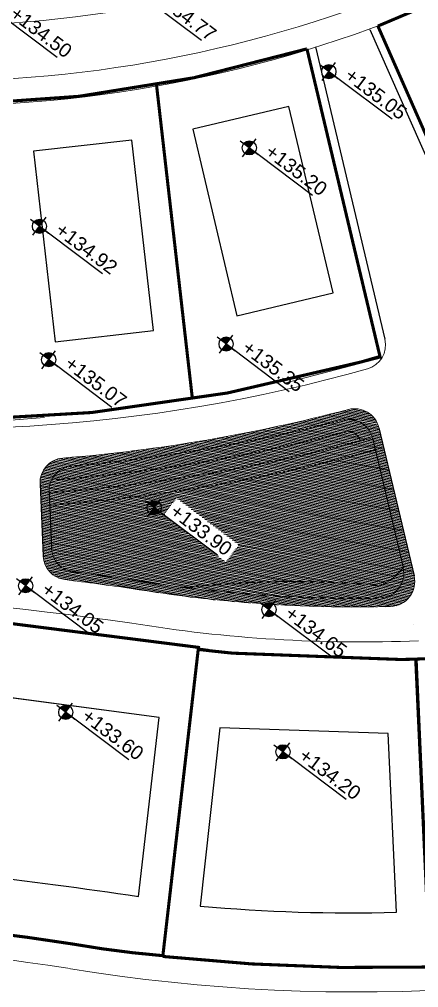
# Model space of a CAD drawing. Header units: inches. Extents: x 2 to 806, y 2 to 666.
# Drawn here: x 308 to 340.3, y 249.7 to 328 of the extents above; entities that cross this region are included whole.
import ezdxf
from ezdxf.enums import TextEntityAlignment as Align

# ---------------------------------------------------------------- set-up
doc = ezdxf.new("R2010")
doc.units = ezdxf.units.IN
doc.header["$MEASUREMENT"] = 0
for name, pattern in [('ACAD_ISO04W100', [30, 24, -3, 0, -3]), ('DASHED', [0.75, 0.5, -0.25]), ('DASHED2', [0.375, 0.25, -0.125])]:
    doc.linetypes.add(name, pattern=pattern)
for name, color, linetype in [('.', 7, 'Continuous'), ('ASPHALT', 4, 'Continuous'), ('CL', 1, 'ACAD_ISO04W100'), ('comments', 1, 'Continuous'), ('ELV2', 4, 'Continuous'), ('Land line', 210, 'Continuous'), ('pathway levels', 250, 'Continuous'), ('PAVEMENT', 2, 'Continuous'), ('set pack', 253, 'DASHED2'), ('V-NODE-TEXT', 11, 'Continuous'), ('Water Surface Level', 10, 'Continuous')]:
    doc.layers.add(name, color=color, linetype=linetype)
doc.styles.add('SDC-TEXT', font='arial.ttf')
pattern_1 = [(349.850078208, (-1019091.39202, 51543.46572), (0.022028057086, 0.123043751166), [])]

# ---------------------------------------------------------------- blocks, each defined once
blk = doc.blocks.new('*U234')
for points in [[(0, 1.02, 0.414214), (-1.02, 0), (0, 0)], [(0, -1.02, 0.414214), (1.02, 0), (0, 0)]]:
    blk.add_hatch(color=256).paths.add_polyline_path(points)
for p, q in [((0, -1.62), (0, 1.62)), ((1.62, 0), (-1.62, 0)), ((0, 0), (1.62, 0)), ((11.38, 0), (1.62, 0))]:
    blk.add_line(p, q)
blk.add_circle((0, 0), 1.02)
at = {"style": 'SDC-TEXT'}
blk.add_attdef('LEVEL', text='', height=2, dxfattribs=at).set_placement((2.24, 2.53), align=Align.TOP_LEFT)
blk.add_attdef('T.O.C.', (2.24, -2.56), '', height=2, dxfattribs=at)
blk = doc.blocks.new('*U237')
for points in [[(0, 1.02, 0.414214), (-1.02, 0), (0, 0)], [(0, -1.02, 0.414214), (1.02, 0), (0, 0)]]:
    blk.add_hatch(color=256).paths.add_polyline_path(points)
for p, q in [((0, -1.62), (0, 1.62)), ((1.62, 0), (-1.62, 0)), ((0, 0), (1.62, 0)), ((11.38, 0), (1.62, 0))]:
    blk.add_line(p, q)
blk.add_circle((0, 0), 1.02)
at = {"style": 'SDC-TEXT'}
blk.add_attdef('LEVEL', text='', height=2, dxfattribs=at).set_placement((2.24, 2.53), align=Align.TOP_LEFT)
blk.add_attdef('T.O.C.', (2.24, -2.56), '', height=2, dxfattribs=at)
blk = doc.blocks.new('*U374')
for points in [[(0, 1.02, 0.414214), (-1.02, 0), (0, 0)], [(0, -1.02, 0.414214), (1.02, 0), (0, 0)]]:
    blk.add_hatch(color=256).paths.add_polyline_path(points)
for p, q in [((0, -1.62), (0, 1.62)), ((1.62, 0), (-1.62, 0)), ((0, 0), (1.62, 0)), ((11.38, 0), (1.62, 0))]:
    blk.add_line(p, q)
blk.add_circle((0, 0), 1.02)
at = {"style": 'SDC-TEXT'}
blk.add_attdef('LEVEL', text='', height=2, dxfattribs=at).set_placement((2.24, 2.53), align=Align.TOP_LEFT)
blk.add_attdef('T.O.C.', (2.24, -2.56), '', height=2, dxfattribs=at)
blk = doc.blocks.new('*U372')
for points in [[(0, 1.02, 0.414214), (-1.02, 0), (0, 0)], [(0, -1.02, 0.414214), (1.02, 0), (0, 0)]]:
    blk.add_hatch(color=256).paths.add_polyline_path(points)
for p, q in [((0, -1.62), (0, 1.62)), ((1.62, 0), (-1.62, 0)), ((0, 0), (1.62, 0)), ((11.38, 0), (1.62, 0))]:
    blk.add_line(p, q)
blk.add_circle((0, 0), 1.02)
at = {"style": 'SDC-TEXT'}
blk.add_attdef('LEVEL', text='', height=2, dxfattribs=at).set_placement((2.24, 2.53), align=Align.TOP_LEFT)
blk.add_attdef('T.O.C.', (2.24, -2.56), '', height=2, dxfattribs=at)
blk = doc.blocks.new('*U370')
for points in [[(0, 1.02, 0.414214), (-1.02, 0), (0, 0)], [(0, -1.02, 0.414214), (1.02, 0), (0, 0)]]:
    blk.add_hatch(color=256).paths.add_polyline_path(points)
for p, q in [((0, -1.62), (0, 1.62)), ((1.62, 0), (-1.62, 0)), ((0, 0), (1.62, 0)), ((11.38, 0), (1.62, 0))]:
    blk.add_line(p, q)
blk.add_circle((0, 0), 1.02)
at = {"style": 'SDC-TEXT'}
blk.add_attdef('LEVEL', text='', height=2, dxfattribs=at).set_placement((2.24, 2.53), align=Align.TOP_LEFT)
blk.add_attdef('T.O.C.', (2.24, -2.56), '', height=2, dxfattribs=at)
blk = doc.blocks.new('*U371')
for points in [[(0, 1.02, 0.414214), (-1.02, 0), (0, 0)], [(0, -1.02, 0.414214), (1.02, 0), (0, 0)]]:
    blk.add_hatch(color=256).paths.add_polyline_path(points)
for p, q in [((0, -1.62), (0, 1.62)), ((1.62, 0), (-1.62, 0)), ((0, 0), (1.62, 0)), ((11.38, 0), (1.62, 0))]:
    blk.add_line(p, q)
blk.add_circle((0, 0), 1.02)
at = {"style": 'SDC-TEXT'}
blk.add_attdef('LEVEL', text='', height=2, dxfattribs=at).set_placement((2.24, 2.53), align=Align.TOP_LEFT)
blk.add_attdef('T.O.C.', (2.24, -2.56), '', height=2, dxfattribs=at)
blk = doc.blocks.new('*U165')
for points in [[(0, 1.02, 0.414214), (-1.02, 0), (0, 0)], [(0, -1.02, 0.414214), (1.02, 0), (0, 0)]]:
    blk.add_hatch(color=256).paths.add_polyline_path(points)
for p, q in [((0, -1.62), (0, 1.62)), ((1.62, 0), (-1.62, 0)), ((0, 0), (1.62, 0)), ((11.38, 0), (1.62, 0))]:
    blk.add_line(p, q)
blk.add_circle((0, 0), 1.02)
at = {"style": 'SDC-TEXT'}
blk.add_attdef('LEVEL', text='', height=2, dxfattribs=at).set_placement((2.24, 2.53), align=Align.TOP_LEFT)
blk.add_attdef('T.O.C.', (2.24, -2.56), '', height=2, dxfattribs=at)
blk = doc.blocks.new('*U166')
for points in [[(0, 1.02, 0.414214), (-1.02, 0), (0, 0)], [(0, -1.02, 0.414214), (1.02, 0), (0, 0)]]:
    blk.add_hatch(color=256).paths.add_polyline_path(points)
for p, q in [((0, -1.62), (0, 1.62)), ((1.62, 0), (-1.62, 0)), ((0, 0), (1.62, 0)), ((11.38, 0), (1.62, 0))]:
    blk.add_line(p, q)
blk.add_circle((0, 0), 1.02)
at = {"style": 'SDC-TEXT'}
blk.add_attdef('LEVEL', text='', height=2, dxfattribs=at).set_placement((2.24, 2.53), align=Align.TOP_LEFT)
blk.add_attdef('T.O.C.', (2.24, -2.56), '', height=2, dxfattribs=at)
blk = doc.blocks.new('*U187')
for points in [[(0, 1.02, 0.414214), (-1.02, 0), (0, 0)], [(0, -1.02, 0.414214), (1.02, 0), (0, 0)]]:
    blk.add_hatch(color=256).paths.add_polyline_path(points)
for p, q in [((0, -1.62), (0, 1.62)), ((1.62, 0), (-1.62, 0)), ((0, 0), (1.62, 0)), ((11.38, 0), (1.62, 0))]:
    blk.add_line(p, q)
blk.add_circle((0, 0), 1.02)
at = {"style": 'SDC-TEXT'}
blk.add_attdef('LEVEL', text='', height=2, dxfattribs=at).set_placement((2.24, 2.53), align=Align.TOP_LEFT)
blk.add_attdef('T.O.C.', (2.24, -2.56), '', height=2, dxfattribs=at)
blk = doc.blocks.new('*U188')
for points in [[(0, 1.02, 0.414214), (-1.02, 0), (0, 0)], [(0, -1.02, 0.414214), (1.02, 0), (0, 0)]]:
    blk.add_hatch(color=256).paths.add_polyline_path(points)
for p, q in [((0, -1.62), (0, 1.62)), ((1.62, 0), (-1.62, 0)), ((0, 0), (1.62, 0)), ((11.38, 0), (1.62, 0))]:
    blk.add_line(p, q)
blk.add_circle((0, 0), 1.02)
at = {"style": 'SDC-TEXT'}
blk.add_attdef('LEVEL', text='', height=2, dxfattribs=at).set_placement((2.24, 2.53), align=Align.TOP_LEFT)
blk.add_attdef('T.O.C.', (2.24, -2.56), '', height=2, dxfattribs=at)
blk = doc.blocks.new('*U224')
for points in [[(0, 1.02, 0.414214), (-1.02, 0), (0, 0)], [(0, -1.02, 0.414214), (1.02, 0), (0, 0)]]:
    blk.add_hatch(color=256).paths.add_polyline_path(points)
for p, q in [((0, -1.62), (0, 1.62)), ((1.62, 0), (-1.62, 0)), ((0, 0), (1.62, 0)), ((11.38, 0), (1.62, 0))]:
    blk.add_line(p, q)
blk.add_circle((0, 0), 1.02)
at = {"style": 'SDC-TEXT'}
blk.add_attdef('LEVEL', text='', height=2, dxfattribs=at).set_placement((2.24, 2.53), align=Align.TOP_LEFT)
blk.add_attdef('T.O.C.', (2.24, -2.56), '', height=2, dxfattribs=at)
blk = doc.blocks.new('*U117')
for points in [[(0, 1.02, 0.414214), (-1.02, 0), (0, 0)], [(0, -1.02, 0.414214), (1.02, 0), (0, 0)]]:
    blk.add_hatch(color=256).paths.add_polyline_path(points)
for p, q in [((0, -1.62), (0, 1.62)), ((1.62, 0), (-1.62, 0)), ((0, 0), (1.62, 0)), ((11.38, 0), (1.62, 0))]:
    blk.add_line(p, q)
blk.add_circle((0, 0), 1.02)
at = {"style": 'SDC-TEXT'}
blk.add_attdef('LEVEL', text='', height=2, dxfattribs=at).set_placement((2.24, 2.53), align=Align.TOP_LEFT)
blk.add_attdef('T.O.C.', (2.24, -2.56), '', height=2, dxfattribs=at)

msp = doc.modelspace()

# ---------------------------------------------------------------- hatches: boundary and pattern name
at = {"layer": '.', "linetype": 'ByBlock', "true_color": 0x136734, "transparency": 33554633}
h = msp.add_hatch(dxfattribs=at)
h.set_pattern_fill('ANSI31', color=116, angle=-55.14992)
h.set_pattern_definition(pattern_1)
h.paths.add_polyline_path([(427.728, 383.065, -0.410972), (429.362, 383.885), (432.202, 382.961, -0.324759), (433.583, 381.059), (433.583, 375.519), (434.283, 374.992), (434.283, 381.567, 0.324759), (432.902, 383.469), (429.578, 384.551, 0.410972), (427.065, 383.289, -0.079504), (407.431, 345.984, 0.401201), (407.762, 343.239), (422.61, 331.04, 0.467957), (425.627, 331.613, 0.045452), (430.668, 342.993), (430.078, 343.436, -0.043108), (425.432, 332.713, -0.47204), (422.402, 332.117), (408.722, 343.356, -0.399774), (408.386, 346.093, 0.078266)])
h.paths.add_polyline_path([(430.078, 343.436), (430.668, 342.993, 0.034896), (433.093, 352.244), (432.468, 352.714, -0.035319)], flags=17)
h.paths.add_polyline_path([(432.468, 352.714), (433.093, 352.244, 0.018971), (433.864, 357.39), (433.212, 357.88, -0.019225)], flags=17)
h.paths.add_polyline_path([(434.284, 364.973), (434.283, 374.992), (433.583, 375.519), (433.584, 364.973, -0.026168), (433.212, 357.88), (433.864, 357.39, 0.027698)], flags=17)
h.paths.add_polyline_path([(419.635, 322.601, 0.394498), (419.401, 325.322), (404.391, 338.85, 0.42008), (401.54, 338.673, -0.052862), (380.99, 319.466, 0.387662), (380.494, 316.816), (392.168, 297.967, 0.417214), (394.939, 297.331, 0.044083), (410.552, 309.271, 0.215549), (411.364, 311.164), (411.327, 313.062, -0.216435), (411.818, 314.201, 0.041892)])
h.paths.add_polyline_path([(411.347, 314.719, 0.216435), (410.627, 313.048), (410.664, 311.15, -0.215549), (410.079, 309.787, -0.042456), (395.172, 298.31, -0.41922), (392.39, 298.939), (381.425, 316.643, -0.386313), (381.913, 319.287, 0.050369), (401.607, 337.684, -0.418646), (404.451, 337.853), (418.444, 325.242, -0.397367), (418.666, 322.506, -0.039407)], flags=16)
h.paths.add_polyline_path([(411.125, 316.918, -1), (410.467, 317.863, -1)], flags=0)
h.paths.add_polyline_path([(401.541, 318.926, -1), (400.882, 319.871, -1)], flags=0)
h.paths.add_polyline_path([(401.845, 304.153, -1), (401.186, 305.098, -1)], flags=0)
h.paths.add_polyline_path([(387.784, 295.564), (376.543, 313.958, 0.429304), (373.708, 314.566, -0.04234), (350.592, 301.478, 0.409784), (349.597, 298.853), (352.595, 292.057), (353.219, 292.377), (350.515, 298.506, -0.408525), (351.502, 301.127, 0.040105), (373.501, 313.578, -0.42517), (376.319, 312.981), (380.433, 306.321), (380.4, 306.304), (386.796, 295.839, -0.435676), (386.006, 293.018, -0.06497), (358.988, 283.275, -0.357132), (356.728, 284.421), (353.219, 292.377), (352.595, 292.057), (356.318, 283.616, 0.355564), (358.567, 282.467, 0.068008), (387.007, 292.749, 0.433564)])
h.paths.add_polyline_path([(337.053, 294.979, 0.420899), (334.6, 296.451, -0.043886), (311.472, 292.519, 0.403744), (309.635, 290.436), (309.897, 284.588, 0.365865), (311.65, 282.693, -0.004541), (316.999, 281.982, 0.047461), (338.008, 280.524, 0.476459), (339.903, 282.986)])
h.paths.add_polyline_path([(339.022, 283.667, -0.478903), (337.111, 281.205, -0.045484), (317.106, 282.674, 0.004054), (312.319, 283.315, -0.365375), (310.57, 285.21), (310.365, 289.795, -0.402307), (312.192, 291.877, 0.041335), (334.095, 295.597, -0.419357), (336.537, 294.122)], flags=16)
h.paths.add_polyline_path([(319.201, 288.035, -1), (318.542, 288.98, -1)], flags=0)
h.paths.add_polyline_path([(303.64, 285.576), (304.053, 289.901, 0.445446), (302.042, 292.091, -0.039936), (280.738, 293.577), (271.304, 294.998, 0.464849), (269.007, 292.98), (269.131, 286.871, 0.412256), (271.157, 284.912, -0.025543), (301.472, 283.774, 0.412256)])
h.paths.add_polyline_path([(300.846, 284.532, 0.024382), (271.839, 285.621, -0.41165), (269.816, 287.58), (269.724, 292.164, -0.464849), (272.021, 294.182), (280.634, 292.885, 0.038511), (301.283, 291.385, -0.443741), (303.282, 289.195), (303.009, 286.334, -0.411578)], flags=16)
h.paths.add_polyline_path([(281.373, 289.713, -1), (280.715, 290.658, -1)], flags=0)
h.paths.add_polyline_path([(411.568, 316.799), (416.602, 313.012), (417.639, 314.39), (412.605, 318.177)], flags=24)
h.paths.add_polyline_path([(402.288, 304.034), (407.322, 300.246), (408.358, 301.624), (403.325, 305.412)], flags=9)
h.paths.add_polyline_path([(401.984, 318.807), (407.018, 315.019), (408.055, 316.397), (403.021, 320.185)], flags=8)
h.paths.add_polyline_path([(373.268, 287.221), (375.48, 281.553), (378.231, 282.626), (376.019, 288.294)], flags=9)
edge = h.paths.add_edge_path()
edge.add_line((384.612, 287.186), (380.224, 290.488))
edge = h.paths.add_edge_path(flags=17)
edge.add_arc((379.495, 291.036), 0.576, -55.14992, 304.85008)
edge = h.paths.add_edge_path(flags=17)
edge.add_line((380.224, 290.488), (378.766, 291.585))
edge = h.paths.add_edge_path(flags=17)
edge.add_line((379.495, 291.036), (380.224, 290.488))
edge = h.paths.add_edge_path(flags=17)
edge.add_line((378.947, 290.307), (380.044, 291.765))
h.paths.add_polyline_path([(380.268, 290.445), (385.301, 286.657), (386.338, 288.035), (381.304, 291.823)], flags=9)
h.paths.add_polyline_path([(319.644, 287.916), (324.678, 284.129), (325.714, 285.507), (320.681, 289.294)], flags=8)
h.paths.add_polyline_path([(283.959, 297.947), (283.203, 291.91), (286.133, 291.543), (286.889, 297.58)], flags=24)
h.paths.add_polyline_path([(281.816, 289.594), (286.85, 285.806), (287.887, 287.184), (282.853, 290.972)], flags=8)
h = msp.add_hatch(dxfattribs=at)
h.set_pattern_fill('ANSI31', color=116, angle=-55.14992)
h.set_pattern_definition(pattern_1)
h.paths.add_polyline_path([(263.375, 286.7), (263.063, 294.597, 0.359882), (261.362, 296.496), (242.44, 299.346, 0.475052), (240.145, 297.261), (240.807, 284.94, 0.43336), (243.041, 283.061, -0.005145), (248.601, 283.665, -0.059499), (248.703, 283.756, -0.326149), (249.382, 283.741, -0.01116), (261.478, 284.623, 0.410927)])
h.paths.add_polyline_path([(260.747, 285.289, 0.014382), (243.669, 283.967, -0.429706), (241.459, 285.849), (240.89, 296.441, -0.475052), (243.185, 298.526), (260.686, 295.89, -0.359882), (262.386, 293.991), (262.648, 287.366, -0.411578)], flags=16)
h.paths.add_polyline_path([(249.897, 294.481, -0.043954), (249.819, 294.416, -1), (249.161, 295.362, -0.852648), (249.95, 294.543), (250.066, 294.456)], flags=0)
h.paths.add_polyline_path([(235.258, 284.084), (234.539, 298.911, 0.357349), (232.839, 300.792), (208.407, 304.472, 0.400744), (206.147, 302.883), (201.325, 278.559, 0.549309), (203.768, 276.228, -0.025537), (233.541, 282.007, 0.387473)])
h.paths.add_polyline_path([(232.815, 282.61, 0.024085), (204.661, 277.169, -0.548195), (202.225, 279.501), (206.704, 302.092, -0.400744), (208.964, 303.68), (232.168, 300.185, -0.357349), (233.867, 298.305), (234.528, 284.687, -0.386861)], flags=16)
h.paths.add_polyline_path([(216.32, 290.223, -1), (215.662, 291.168, -1)], flags=0)
h.paths.add_polyline_path([(190.541, 276.048), (181.25, 289.44, -0.02986), (180.58, 290.541, 0.031271), (180.675, 289.041), (190.907, 274.293, 0.662097), (194.512, 275.044), (200.111, 303.289, 0.414214), (198.538, 305.639), (191.884, 306.959, 0.01271), (191.783, 306.976, 0.655962), (180.675, 289.041, -0.179795), (179.397, 296.857, -0.422389), (191.682, 306.283, -0.01271), (191.747, 306.272), (197.715, 305.089, -0.414214), (199.288, 302.738), (194.146, 276.8, -0.662097)])
h.paths.add_polyline_path([(367.809, 211.193), (379.765, 194.026, 0.414352), (382.55, 193.528), (391.27, 199.607), (390.87, 200.181), (382.724, 194.503, -0.414352), (379.939, 195), (368.998, 210.711, -0.541229), (370.252, 213.816, 0.069063), (417.362, 230.094, -0.373736), (419.907, 229.458), (423.008, 225.028, -0.414783), (422.513, 222.241), (395.792, 203.612), (396.192, 203.038), (423.489, 222.068, 0.414783), (423.983, 224.855), (420.131, 230.358, 0.374686), (417.58, 230.991, -0.071377), (369.075, 214.3, 0.543066)])
h.paths.add_polyline_path([(216.763, 290.104), (221.797, 286.317), (222.834, 287.694), (217.8, 291.482)], flags=8)
edge = h.paths.add_edge_path(flags=17)
edge.add_line((400.253, 208.792), (395.864, 212.094))
edge = h.paths.add_edge_path(flags=17)
edge.add_arc((395.135, 212.643), 0.576, -55.14992, 304.85008)
edge = h.paths.add_edge_path(flags=17)
edge.add_line((395.864, 212.094), (394.406, 213.191))
edge = h.paths.add_edge_path(flags=17)
edge.add_line((395.135, 212.643), (395.864, 212.094))
edge = h.paths.add_edge_path(flags=17)
edge.add_line((394.587, 211.914), (395.684, 213.372))
h.paths.add_polyline_path([(395.908, 212.052), (400.941, 208.264), (401.978, 209.642), (396.945, 213.429)], flags=25)
h.paths.add_polyline_path([(399.422, 214.163), (402.902, 209.172), (405.325, 210.861), (401.845, 215.852)], flags=25)
at = {"layer": '.', "linetype": 'ByBlock', "transparency": 33554633}
h = msp.add_hatch(dxfattribs=at)
h.set_pattern_fill('ANSI31', color=34, angle=-55.14992)
h.set_pattern_definition(pattern_1)
h.paths.add_polyline_path([(336.757, 293.197), (336.537, 294.122, 0.006213), (336.525, 294.17, -0.048673), (310.368, 289.728), (310.412, 288.728, 0.048663)])
h.paths.add_polyline_path([(335.559, 293.911, 0.413142), (334.343, 294.628, -0.044522), (310.557, 290.744, 0.122895), (310.365, 289.795), (310.368, 289.728, 0.046838)])
h.paths.add_polyline_path([(334.343, 294.628, -0.413142), (335.559, 293.911, 0.00183), (336.525, 294.17, 0.412071), (334.095, 295.597, -0.041335), (312.192, 291.877, 0.266248), (310.557, 290.744, 0.044522)])
at = {"layer": '.', "linetype": 'ByBlock', "true_color": 0x105689, "transparency": 33554633}
h = msp.add_hatch(dxfattribs=at)
h.set_pattern_fill('ANSI31', color=146, angle=-55.14992)
h.set_pattern_definition(pattern_1)
edge = h.paths.add_edge_path()
edge.add_line((336.757, 293.197), (339.022, 283.667))
edge.add_arc((335.564, 286.224), 4.301, -69.1647, -36.48357, ccw=False)
edge.add_arc((330.269, 186.085), 96.362, 85.9385, 95.34439)
edge.add_arc((281.451, 36.117), 249.118, 80.79693, 82.88211)
edge.add_arc((312.568, 285.299), 2, 182.56668, 262.85077, ccw=False)
edge.add_line((310.57, 285.21), (310.412, 288.728))
edge.add_arc((300.681, 425.984), 137.6, 274.05537, 285.19926)
edge = h.paths.add_edge_path(flags=16)
edge.add_arc((318.871, 288.508), 0.576, -55.14992, 304.85008)
h.paths.add_polyline_path([(319.644, 287.916), (324.678, 284.129), (325.714, 285.507), (320.681, 289.294)], flags=16)
at = {"layer": '.', "linetype": 'ByBlock', "transparency": 33554633}
h = msp.add_hatch(dxfattribs=at)
h.set_pattern_fill('ANSI31', color=34, angle=-55.14992)
h.set_pattern_definition(pattern_1)
h.paths.add_polyline_path([(337.112, 281.205, 0.478796), (339.022, 283.667, -0.143573), (337.094, 282.205, 0.052506), (321.434, 282.045, 0.035571)])
edge = h.paths.add_edge_path()
edge.add_line((323.989, 284.657), (319.6, 287.959))
edge = h.paths.add_edge_path()
edge.add_arc((318.871, 288.508), 0.576, 0, 360)
edge = h.paths.add_edge_path()
edge.add_line((319.6, 287.959), (318.142, 289.056))
edge = h.paths.add_edge_path()
edge.add_line((318.871, 288.508), (319.6, 287.959))
edge = h.paths.add_edge_path()
edge.add_line((318.323, 287.779), (319.42, 289.237))
h.paths.add_polyline_path([(319.644, 287.916), (324.678, 284.129), (325.714, 285.507), (320.681, 289.294)], flags=9)

# ---------------------------------------------------------------- linework, layer by layer
at = {"layer": 'ASPHALT', "lineweight": 0}
for centre, radius, start, end in [((300.681, 425.984), 103, 261.43429, 0.00192), ((335.159, 391.765), 142.421, 260.61401, 313.96708), ((335.165, 391.671), 151.329, 260.60536, 311.27825), ((275.19, 13.236), 240.834, 81.23648, 106.08774)]:
    msp.add_arc(centre, radius, start, end, dxfattribs=at)
at = {"layer": 'CL', "lineweight": 0, "ltscale": 5}
for centre, radius, start, end in [((300.681, 425.984), 98.5, 261.43429, 0.00192), ((335.165, 391.671), 146.829, 260.60536, 313.21945)]:
    msp.add_arc(centre, radius, start, end, dxfattribs=at)
at = {"layer": 'comments', "color": 3, "linetype": 'ByBlock'}
for p, q in [((336.98, 327.458), (347.305, 304.051)), ((336.34, 327.175), (346.151, 304.932)), ((331.917, 325.776), (337.538, 302.125)), ((331.236, 325.614), (337.208, 300.484)), ((337.053, 294.979), (339.903, 282.986)), ((336.537, 294.122), (339.022, 283.667))]:
    msp.add_line(p, q, dxfattribs=at)
for points in [[(329.773, 320.958), (321.99, 319.109), (325.574, 304.029), (333.357, 305.878)], [(317.056, 318.239), (309.109, 317.33), (310.871, 301.93), (318.819, 302.84)]]:
    msp.add_lwpolyline(points, close=True, dxfattribs=at)
for points in [[(319.286, 271.529), (305.686, 273.348), (304.177, 258.868, -0.006395), (317.613, 257.069)], [(337.814, 270.241), (324.19, 270.707), (322.603, 256.295, 0.029583), (338.477, 255.788)]]:
    msp.add_lwpolyline(points, format="xyb", close=True, dxfattribs=at)
at = {"layer": 'comments', "color": 3, "linetype": 'ByBlock', "lineweight": 0}
for centre, radius, start, end in [((275.584, -12.741), 294.846, 81.91415, 92.65044), ((335.565, 391.096), 113.443, 260.60975, 272.38118), ((339.763, 281.084), 2, 272.381179579006, 272.3811799996911)]:
    msp.add_arc(centre, radius, start, end, dxfattribs=at)
at = {"layer": 'Land line', "lineweight": 0}
msp.add_arc((336.296, 389.929), 113.725, 263.40544, 264.41952, dxfattribs=at)
at = {"layer": 'PAVEMENT', "lineweight": 0}
for centre, radius, start, end in [((300.681, 425.984), 131.13, 261.43429, 285.68526), ((300.681, 425.984), 133.9, 274.62235, 284.67387), ((300.681, 425.984), 134.6, 274.90563, 284.37352), ((300.681, 425.984), 135.6, 274.17646, 284.37352), ((300.681, 425.984), 136.6, 274.06627, 285.21241), ((300.681, 425.984), 137.6, 274.05537, 285.19926), ((335.165, 391.671), 140.329, 260.60536, 313.26481), ((275.184, -12.167), 297.106, 81.90916, 82.94984), ((275.184, -12.167), 297.806, 81.90916, 82.83681), ((335.165, 391.671), 111.183, 260.59658, 271.46561), ((335.165, 391.671), 110.483, 260.59658, 271.00946), ((330.026, 207.77), 74.769, 84.57584, 96.70705), ((275.19, 13.236), 242.834, 81.23648, 106.08774), ((335.165, 391.671), 178.585, 262.75599, 308.93871)]:
    msp.add_arc(centre, radius, start, end, dxfattribs=at)
at = {"layer": 'set pack', "color": 1, "linetype": 'DASHED', "lineweight": 0, "ltscale": 70}
for p, q in [((336.98, 327.458), (347.305, 304.051)), ((329.421, 298.588), (337.268, 300.616)), ((309.994, 295.791), (306.157, 295.501)), ((323.25, 277.058), (304.227, 279.587)), ((325.237, 276.743), (338.828, 276.231))]:
    msp.add_line(p, q, dxfattribs=at)
at = {"layer": 'set pack', "linetype": 'DASHED', "lineweight": 0, "ltscale": 70}
for p, q in [((336.98, 327.458), (347.305, 304.051)), ((331.236, 325.614), (337.149, 300.733)), ((331.236, 325.614), (337.182, 300.594)), ((319.063, 322.696), (321.971, 297.286))]:
    msp.add_line(p, q, dxfattribs=at)
at = {"layer": 'set pack', "color": 1, "linetype": 'ByBlock', "lineweight": 0, "const_width": 0.25}
for points in [[(405.681, 425.987, -0.31423), (336.98, 327.458), (347.305, 304.051, 0.030133), (361.622, 310.536), (348.432, 332.47, -0.02979)], [(331.236, 325.614, -0.090147), (293.928, 321.3), (291.664, 295.864, 0.085212), (335.609, 300.291)], [(319.063, 322.696), (321.971, 297.286, 0.026767)]]:
    msp.add_lwpolyline(points, format="xyb", dxfattribs=at)
msp.add_lwpolyline([(335.609, 300.291), (337.149, 300.733), (331.236, 325.614)], dxfattribs=at)
at = {"layer": 'set pack', "linetype": 'DASHED', "lineweight": 0, "ltscale": 70}
for points in [[(329.773, 320.958), (321.99, 319.109), (325.574, 304.029), (333.357, 305.878)], [(317.056, 318.239), (309.109, 317.33), (310.871, 301.93), (318.819, 302.84)]]:
    msp.add_lwpolyline(points, close=True, dxfattribs=at)
at = {"layer": 'set pack', "color": 1, "linetype": 'ByBlock', "lineweight": 0, "const_width": 0.25}
for points in [[(312.258, 253.224, 0.023293), (319.577, 252.278), (322.459, 277.212), (303.823, 279.58), (301.219, 254.62, -0.015658)], [(362.5, 254.043), (357.701, 278.204), (357.361, 278.131), (343.869, 276.419), (340.041, 276.262), (341.182, 251.362), (343.443, 251.586, 0.011068), (348.685, 251.994, 0.014584), (357.747, 253.17, 0.00766), (361.042, 253.748, 0.002217), (363.2, 254.17), (363.708, 254.275)], [(341.182, 251.362), (340.072, 276.26), (338.828, 276.231), (325.237, 276.743, -0.005345), (322.441, 277.049), (319.57, 252.216, 0.033346)]]:
    msp.add_lwpolyline(points, format="xyb", close=True, dxfattribs=at)
at = {"layer": 'set pack', "linetype": 'DASHED', "lineweight": 0, "ltscale": 70}
for points in [[(304.177, 258.868), (305.686, 273.348), (319.286, 271.529), (317.613, 257.069, 0.006395)], [(322.603, 256.295), (324.19, 270.707), (337.814, 270.241), (338.477, 255.788, -0.029583)]]:
    msp.add_lwpolyline(points, format="xyb", close=True, dxfattribs=at)
at = {"layer": 'set pack', "color": 1, "linetype": 'ByBlock', "lineweight": 0}
for centre, radius, start, end in [((300.681, 425.984), 105, 261.43429, 0.00192), ((336.309, 390.012), 113.809, 271.26824, 272.52505)]:
    msp.add_arc(centre, radius, start, end, dxfattribs=at)
at = {"layer": 'V-NODE-TEXT', "linetype": 'ByBlock'}
for p, q in [((309.635, 290.436), (309.897, 284.588)), ((310.365, 289.795), (310.57, 285.21))]:
    msp.add_line(p, q, dxfattribs=at)
at = {"layer": 'V-NODE-TEXT', "linetype": 'ByBlock', "lineweight": 0}
for centre, radius, start, end in [((335.592, 301.662), 2, 285.68526, 13.36911), ((335.107, 294.516), 2, 13.36911, 104.67387), ((334.591, 293.66), 2, 13.36911, 104.37352), ((334.591, 293.66), 1, 14.58324, 104.37352), ((311.633, 290.526), 2, 94.62235, 182.56668), ((334.591, 293.66), 1, 284.37352, 284.38719), ((312.363, 289.884), 2, 94.90563, 182.56668), ((312.568, 285.299), 2, 182.56668, 262.83681), ((311.895, 284.678), 2, 182.56668, 262.94984), ((335.564, 286.224), 4.301, 290.8353, 325.53957), ((337.076, 283.205), 2, 271.00946, 13.36911), ((337.957, 282.524), 2, 271.46561, 13.36911)]:
    msp.add_arc(centre, radius, start, end, dxfattribs=at)

# ---------------------------------------------------------------- block references
at = {"layer": 'ELV2', "color": 252}
ref = msp.add_blockref('*U370', (317.598, 330.129), dxfattribs=dict(at, xscale=0.5625047716006252, yscale=0.5625047716006252, zscale=0.5625047716006252, rotation=323.0401138320281))
ref.add_attrib('LEVEL', '+134.77', dxfattribs={"layer": '0', "height": 1.125, "rotation": 323.04011, "style": 'SDC-TEXT'}).set_placement((319.461, 330.51), align=Align.TOP_LEFT)
ref = msp.add_blockref('*U374', (305.918, 328.764), dxfattribs=dict(at, xscale=0.5625047716006252, yscale=0.5625047716006252, zscale=0.5625047716006252, rotation=323.0401138320281))
ref.add_attrib('LEVEL', '+134.50', dxfattribs={"layer": '0', "height": 1.125, "rotation": 323.04011, "style": 'SDC-TEXT'}).set_placement((307.781, 329.144), align=Align.TOP_LEFT)
ref = msp.add_blockref('*U117', (333.009, 323.771), dxfattribs=dict(at, xscale=0.5625047716006252, yscale=0.5625047716006252, zscale=0.5625047716006252, rotation=323.0401138320281))
ref.add_attrib('LEVEL', '+135.05', dxfattribs={"layer": '0', "height": 1.125, "rotation": 323.04011, "style": 'SDC-TEXT'}).set_placement((334.872, 324.152), align=Align.TOP_LEFT)
ref = msp.add_blockref('*U371', (326.569, 317.607), dxfattribs=dict(at, xscale=0.5625047716006252, yscale=0.5625047716006252, zscale=0.5625047716006252, rotation=323.0401138320281))
ref.add_attrib('LEVEL', '+135.20', dxfattribs={"layer": '0', "height": 1.125, "rotation": 323.04011, "style": 'SDC-TEXT'}).set_placement((328.433, 317.987), align=Align.TOP_LEFT)
ref = msp.add_blockref('*U372', (309.59, 311.264), dxfattribs=dict(at, xscale=0.5625047716006252, yscale=0.5625047716006252, zscale=0.5625047716006252, rotation=323.0401138320281))
ref.add_attrib('LEVEL', '+134.92', dxfattribs={"layer": '0', "height": 1.125, "rotation": 323.04011, "style": 'SDC-TEXT'}).set_placement((311.453, 311.644), align=Align.TOP_LEFT)
ref = msp.add_blockref('*U237', (311.718, 271.962), dxfattribs=dict(at, xscale=0.5625047716006252, yscale=0.5625047716006252, zscale=0.5625047716006252, rotation=323.0401138320281))
ref.add_attrib('LEVEL', '+133.60', dxfattribs={"layer": '0', "height": 1.125, "rotation": 323.04011, "style": 'SDC-TEXT'}).set_placement((313.581, 272.343), align=Align.TOP_LEFT)
ref = msp.add_blockref('*U234', (329.299, 268.761), dxfattribs=dict(at, xscale=0.5625047716006252, yscale=0.5625047716006252, zscale=0.5625047716006252, rotation=323.0401138320281))
ref.add_attrib('LEVEL', '+134.20', dxfattribs={"layer": '0', "height": 1.125, "rotation": 323.04011, "style": 'SDC-TEXT'}).set_placement((331.162, 269.141), align=Align.TOP_LEFT)
at = {"layer": 'pathway levels', "color": 252}
ref = msp.add_blockref('*U188', (324.697, 301.739), dxfattribs=dict(at, xscale=0.5625047716006252, yscale=0.5625047716006252, zscale=0.5625047716006252, rotation=323.0401138320281))
ref.add_attrib('LEVEL', '+135.35', dxfattribs={"layer": '0', "height": 1.125, "rotation": 323.04011, "style": 'SDC-TEXT'}).set_placement((326.56, 302.119), align=Align.TOP_LEFT)
ref = msp.add_blockref('*U187', (310.341, 300.472), dxfattribs=dict(at, xscale=0.5625047716006252, yscale=0.5625047716006252, zscale=0.5625047716006252, rotation=323.0401138320281))
ref.add_attrib('LEVEL', '+135.07', dxfattribs={"layer": '0', "height": 1.125, "rotation": 323.04011, "style": 'SDC-TEXT'}).set_placement((312.204, 300.852), align=Align.TOP_LEFT)
ref = msp.add_blockref('*U166', (308.467, 282.193), dxfattribs=dict(at, xscale=0.5625047716006252, yscale=0.5625047716006252, zscale=0.5625047716006252, rotation=323.0401138320281))
ref.add_attrib('LEVEL', '+134.05', dxfattribs={"layer": '0', "height": 1.125, "rotation": 323.04011, "style": 'SDC-TEXT'}).set_placement((310.33, 282.574), align=Align.TOP_LEFT)
ref = msp.add_blockref('*U165', (328.166, 280.262), dxfattribs=dict(at, xscale=0.5625047716006252, yscale=0.5625047716006252, zscale=0.5625047716006252, rotation=323.0401138320281))
ref.add_attrib('LEVEL', '+134.65', dxfattribs={"layer": '0', "height": 1.125, "rotation": 323.04011, "style": 'SDC-TEXT'}).set_placement((330.029, 280.642), align=Align.TOP_LEFT)
at = {"layer": 'Water Surface Level', "color": 252}
ref = msp.add_blockref('*U224', (318.871, 288.508), dxfattribs=dict(at, xscale=0.5625047716006252, yscale=0.5625047716006252, zscale=0.5625047716006252, rotation=323.0401138320281))
ref.add_attrib('LEVEL', '+133.90', dxfattribs={"layer": '0', "height": 1.125, "rotation": 323.04011, "style": 'SDC-TEXT'}).set_placement((320.735, 288.888), align=Align.TOP_LEFT)

doc.saveas('drawing.dxf')
